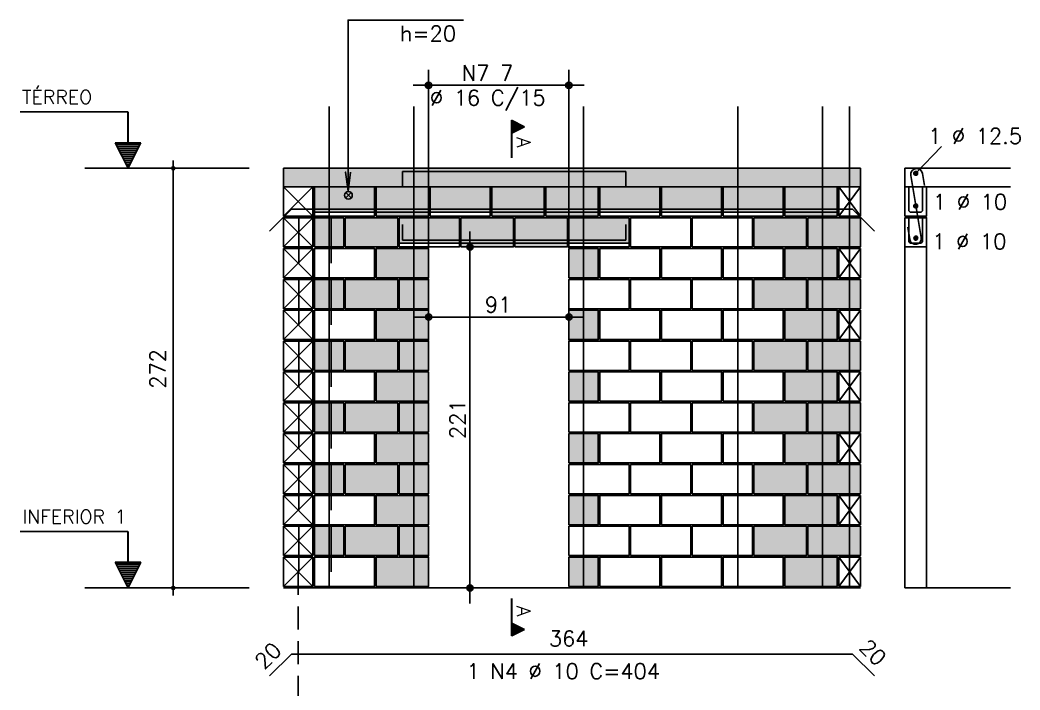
# Model space of a CAD drawing. Extents: x -3 to 120, y -1 to 61.
# Drawn here: x 62.49 to 75.46, y 24.27 to 32.95 of the extents above; entities that cross this region are included whole.
import ezdxf

# ---------------------------------------------------------------- set-up
doc = ezdxf.new("R2010")
doc.units = 0
doc.header["$MEASUREMENT"] = 0
doc.linetypes.add('ESTILO_TQS_0001', pattern=[0.45, 0.3, -0.15])
for name, color, linetype in [('PENA_01', 1, 'CONTINUOUS'), ('PENA_02', 2, 'CONTINUOUS'), ('PENA_03', 3, 'CONTINUOUS'), ('PENA_05', 5, 'CONTINUOUS'), ('PENA_09', 254, 'CONTINUOUS'), ('PENA_11', 252, 'CONTINUOUS'), ('PENA_21', 100, 'CONTINUOUS'), ('PENA_23', 50, 'CONTINUOUS')]:
    doc.layers.add(name, color=color, linetype=linetype)
doc.styles.get("Standard").update_dxf_attribs({"font": 'ROMANS.SHX'})

msp = doc.modelspace()

# ---------------------------------------------------------------- linework, layer by layer
at = {"layer": 'PENA_01', "linetype": 'Continuous'}
for p, q in [((67.791, 30.002), (67.791, 32.308)), ((69.611, 30.002), (69.611, 32.308)), ((67.591, 32.108), (69.811, 32.108)), ((74.109, 30.967), (74.442, 31.313)), ((63.333, 31.032), (65.464, 31.032)), ((66.716, 30.647), (66.787, 30.718)), ((66.716, 30.718), (66.787, 30.647)), ((66.311, 30.462), (67.091, 30.462)), ((67.111, 30.462), (67.791, 30.462)), ((67.811, 30.462), (68.591, 30.462)), ((68.611, 30.462), (69.291, 30.462)), ((69.311, 30.462), (69.991, 30.462)), ((70.011, 30.462), (70.791, 30.462)), ((70.811, 30.462), (71.591, 30.462)), ((71.611, 30.462), (72.391, 30.462)), ((72.411, 30.462), (73.091, 30.462)), ((68.327, 30.212), (68.327, 25.392)), ((67.411, 30.062), (68.191, 30.062)), ((68.211, 30.062), (68.891, 30.062)), ((68.391, 30.012), (68.527, 30.012)), ((68.911, 30.062), (69.591, 30.062)), ((69.611, 30.062), (70.391, 30.062)), ((67.791, 28.802), (67.791, 29.304)), ((69.611, 28.802), (69.611, 29.304)), ((67.591, 29.104), (69.811, 29.104)), ((63.333, 25.592), (65.464, 25.592)), ((68.4, 25.592), (68.527, 25.592))]:
    msp.add_line(p, q, dxfattribs=at)
at = {"layer": 'PENA_01', "linetype": 'ESTILO_TQS_0001'}
msp.add_line((66.101, 25.802), (66.101, 20.839), dxfattribs=at)
at = {"layer": 'PENA_01', "linetype": 'Continuous'}
msp.add_circle((66.752, 30.682), 0.05, dxfattribs=at)
at = {"layer": 'PENA_02', "linetype": 'Continuous'}
for p, q in [((66.291, 30.792), (65.911, 30.792)), ((65.911, 30.792), (65.911, 30.412)), ((66.291, 30.412), (66.291, 30.792)), ((73.391, 30.792), (73.111, 30.792)), ((73.111, 30.792), (73.111, 30.412)), ((73.391, 30.412), (73.391, 30.792)), ((65.911, 30.412), (66.291, 30.412)), ((66.291, 30.392), (65.911, 30.392)), ((65.911, 30.392), (65.911, 30.012)), ((66.291, 30.012), (66.291, 30.392)), ((73.111, 30.412), (73.391, 30.412)), ((65.911, 30.012), (66.291, 30.012)), ((66.291, 29.992), (65.911, 29.992)), ((65.911, 29.992), (65.911, 29.612)), ((66.291, 29.612), (66.291, 29.992)), ((73.391, 29.992), (73.111, 29.992)), ((73.111, 29.992), (73.111, 29.612)), ((73.391, 29.612), (73.391, 29.992)), ((65.911, 29.612), (66.291, 29.612)), ((66.291, 29.592), (65.911, 29.592)), ((65.911, 29.592), (65.911, 29.212)), ((66.291, 29.212), (66.291, 29.592)), ((73.111, 29.612), (73.391, 29.612)), ((65.911, 29.212), (66.291, 29.212)), ((66.291, 29.192), (65.911, 29.192)), ((65.911, 29.192), (65.911, 28.812)), ((66.291, 28.812), (66.291, 29.192)), ((73.391, 29.192), (73.111, 29.192)), ((73.111, 29.192), (73.111, 28.812)), ((73.391, 28.812), (73.391, 29.192)), ((65.911, 28.812), (66.291, 28.812)), ((66.291, 28.792), (65.911, 28.792)), ((65.911, 28.792), (65.911, 28.412)), ((66.291, 28.412), (66.291, 28.792)), ((73.111, 28.812), (73.391, 28.812)), ((65.911, 28.412), (66.291, 28.412)), ((66.291, 28.392), (65.911, 28.392)), ((65.911, 28.392), (65.911, 28.012)), ((66.291, 28.012), (66.291, 28.392)), ((73.391, 28.392), (73.111, 28.392)), ((73.111, 28.392), (73.111, 28.012)), ((73.391, 28.012), (73.391, 28.392)), ((65.911, 28.012), (66.291, 28.012)), ((66.291, 27.992), (65.911, 27.992)), ((65.911, 27.992), (65.911, 27.612)), ((66.291, 27.612), (66.291, 27.992)), ((73.111, 28.012), (73.391, 28.012)), ((65.911, 27.612), (66.291, 27.612)), ((66.291, 27.592), (65.911, 27.592)), ((65.911, 27.592), (65.911, 27.212)), ((66.291, 27.212), (66.291, 27.592)), ((73.391, 27.592), (73.111, 27.592)), ((73.111, 27.592), (73.111, 27.212)), ((73.391, 27.212), (73.391, 27.592)), ((65.911, 27.212), (66.291, 27.212)), ((66.291, 27.192), (65.911, 27.192)), ((65.911, 27.192), (65.911, 26.812)), ((66.291, 26.812), (66.291, 27.192)), ((73.111, 27.212), (73.391, 27.212)), ((65.911, 26.812), (66.291, 26.812)), ((66.291, 26.792), (65.911, 26.792)), ((65.911, 26.792), (65.911, 26.412)), ((66.291, 26.412), (66.291, 26.792)), ((73.391, 26.792), (73.111, 26.792)), ((73.111, 26.792), (73.111, 26.412)), ((73.391, 26.412), (73.391, 26.792)), ((65.911, 26.412), (66.291, 26.412)), ((66.291, 26.392), (65.911, 26.392)), ((65.911, 26.392), (65.911, 26.012)), ((66.291, 26.012), (66.291, 26.392)), ((73.111, 26.412), (73.391, 26.412)), ((65.911, 26.012), (66.291, 26.012)), ((66.291, 25.992), (65.911, 25.992)), ((65.911, 25.992), (65.911, 25.612)), ((66.291, 25.612), (66.291, 25.992)), ((73.391, 25.992), (73.111, 25.992)), ((73.111, 25.992), (73.111, 25.612)), ((73.391, 25.612), (73.391, 25.992)), ((65.911, 25.612), (66.291, 25.612)), ((65.911, 25.592), (73.391, 25.592)), ((73.111, 25.612), (73.391, 25.612))]:
    msp.add_line(p, q, dxfattribs=at)
for points in [[(65.911, 30.792), (65.911, 31.032), (73.391, 31.032), (73.391, 30.792), (65.911, 30.792)], [(66.311, 30.412), (67.091, 30.412), (67.091, 30.792), (66.311, 30.792), (66.311, 30.412)], [(67.111, 30.412), (67.791, 30.412), (67.791, 30.792), (67.111, 30.792), (67.111, 30.412)], [(67.811, 30.412), (68.591, 30.412), (68.591, 30.792), (67.811, 30.792), (67.811, 30.412)], [(68.611, 30.412), (69.291, 30.412), (69.291, 30.792), (68.611, 30.792), (68.611, 30.412)], [(69.311, 30.412), (69.991, 30.412), (69.991, 30.792), (69.311, 30.792), (69.311, 30.412)], [(70.011, 30.412), (70.791, 30.412), (70.791, 30.792), (70.011, 30.792), (70.011, 30.412)], [(70.811, 30.412), (71.591, 30.412), (71.591, 30.792), (70.811, 30.792), (70.811, 30.412)], [(71.611, 30.412), (72.391, 30.412), (72.391, 30.792), (71.611, 30.792), (71.611, 30.412)], [(72.411, 30.412), (73.091, 30.412), (73.091, 30.792), (72.411, 30.792), (72.411, 30.412)], [(66.311, 30.012), (66.691, 30.012), (66.691, 30.392), (66.311, 30.392), (66.311, 30.012)], [(66.711, 30.012), (67.391, 30.012), (67.391, 30.392), (66.711, 30.392), (66.711, 30.012)], [(67.411, 30.012), (68.191, 30.012), (68.191, 30.392), (67.411, 30.392), (67.411, 30.012)], [(68.211, 30.012), (68.891, 30.012), (68.891, 30.392), (68.211, 30.392), (68.211, 30.012)], [(68.911, 30.012), (69.591, 30.012), (69.591, 30.392), (68.911, 30.392), (68.911, 30.012)], [(69.611, 30.012), (70.391, 30.012), (70.391, 30.392), (69.611, 30.392), (69.611, 30.012)], [(70.411, 30.012), (71.191, 30.012), (71.191, 30.392), (70.411, 30.392), (70.411, 30.012)], [(71.211, 30.012), (71.991, 30.012), (71.991, 30.392), (71.211, 30.392), (71.211, 30.012)], [(72.011, 30.012), (72.691, 30.012), (72.691, 30.392), (72.011, 30.392), (72.011, 30.012)], [(72.711, 30.012), (73.391, 30.012), (73.391, 30.392), (72.711, 30.392), (72.711, 30.012)], [(66.311, 29.612), (67.091, 29.612), (67.091, 29.992), (66.311, 29.992), (66.311, 29.612)], [(67.111, 29.612), (67.791, 29.612), (67.791, 29.992), (67.111, 29.992), (67.111, 29.612)], [(69.611, 29.612), (69.991, 29.612), (69.991, 29.992), (69.611, 29.992), (69.611, 29.612)], [(70.011, 29.612), (70.791, 29.612), (70.791, 29.992), (70.011, 29.992), (70.011, 29.612)], [(70.811, 29.612), (71.591, 29.612), (71.591, 29.992), (70.811, 29.992), (70.811, 29.612)], [(71.611, 29.612), (72.391, 29.612), (72.391, 29.992), (71.611, 29.992), (71.611, 29.612)], [(72.411, 29.612), (73.091, 29.612), (73.091, 29.992), (72.411, 29.992), (72.411, 29.612)], [(66.311, 29.212), (66.691, 29.212), (66.691, 29.592), (66.311, 29.592), (66.311, 29.212)], [(66.711, 29.212), (67.391, 29.212), (67.391, 29.592), (66.711, 29.592), (66.711, 29.212)], [(67.411, 29.212), (67.791, 29.212), (67.791, 29.592), (67.411, 29.592), (67.411, 29.212)], [(69.611, 29.212), (70.391, 29.212), (70.391, 29.592), (69.611, 29.592), (69.611, 29.212)], [(70.411, 29.212), (71.191, 29.212), (71.191, 29.592), (70.411, 29.592), (70.411, 29.212)], [(71.211, 29.212), (71.991, 29.212), (71.991, 29.592), (71.211, 29.592), (71.211, 29.212)], [(72.011, 29.212), (72.691, 29.212), (72.691, 29.592), (72.011, 29.592), (72.011, 29.212)], [(72.711, 29.212), (73.391, 29.212), (73.391, 29.592), (72.711, 29.592), (72.711, 29.212)], [(66.311, 28.812), (67.091, 28.812), (67.091, 29.192), (66.311, 29.192), (66.311, 28.812)], [(67.111, 28.812), (67.791, 28.812), (67.791, 29.192), (67.111, 29.192), (67.111, 28.812)], [(69.611, 28.812), (69.991, 28.812), (69.991, 29.192), (69.611, 29.192), (69.611, 28.812)], [(70.011, 28.812), (70.791, 28.812), (70.791, 29.192), (70.011, 29.192), (70.011, 28.812)], [(70.811, 28.812), (71.591, 28.812), (71.591, 29.192), (70.811, 29.192), (70.811, 28.812)], [(71.611, 28.812), (72.391, 28.812), (72.391, 29.192), (71.611, 29.192), (71.611, 28.812)], [(72.411, 28.812), (73.091, 28.812), (73.091, 29.192), (72.411, 29.192), (72.411, 28.812)], [(66.311, 28.412), (66.691, 28.412), (66.691, 28.792), (66.311, 28.792), (66.311, 28.412)], [(66.711, 28.412), (67.391, 28.412), (67.391, 28.792), (66.711, 28.792), (66.711, 28.412)], [(67.411, 28.412), (67.791, 28.412), (67.791, 28.792), (67.411, 28.792), (67.411, 28.412)], [(69.611, 28.412), (70.391, 28.412), (70.391, 28.792), (69.611, 28.792), (69.611, 28.412)], [(70.411, 28.412), (71.191, 28.412), (71.191, 28.792), (70.411, 28.792), (70.411, 28.412)], [(71.211, 28.412), (71.991, 28.412), (71.991, 28.792), (71.211, 28.792), (71.211, 28.412)], [(72.011, 28.412), (72.691, 28.412), (72.691, 28.792), (72.011, 28.792), (72.011, 28.412)], [(72.711, 28.412), (73.391, 28.412), (73.391, 28.792), (72.711, 28.792), (72.711, 28.412)], [(66.311, 28.012), (67.091, 28.012), (67.091, 28.392), (66.311, 28.392), (66.311, 28.012)], [(67.111, 28.012), (67.791, 28.012), (67.791, 28.392), (67.111, 28.392), (67.111, 28.012)], [(69.611, 28.012), (69.991, 28.012), (69.991, 28.392), (69.611, 28.392), (69.611, 28.012)], [(70.011, 28.012), (70.791, 28.012), (70.791, 28.392), (70.011, 28.392), (70.011, 28.012)], [(70.811, 28.012), (71.591, 28.012), (71.591, 28.392), (70.811, 28.392), (70.811, 28.012)], [(71.611, 28.012), (72.391, 28.012), (72.391, 28.392), (71.611, 28.392), (71.611, 28.012)], [(72.411, 28.012), (73.091, 28.012), (73.091, 28.392), (72.411, 28.392), (72.411, 28.012)], [(66.311, 27.612), (66.691, 27.612), (66.691, 27.992), (66.311, 27.992), (66.311, 27.612)], [(66.711, 27.612), (67.391, 27.612), (67.391, 27.992), (66.711, 27.992), (66.711, 27.612)], [(67.411, 27.612), (67.791, 27.612), (67.791, 27.992), (67.411, 27.992), (67.411, 27.612)], [(69.611, 27.612), (70.391, 27.612), (70.391, 27.992), (69.611, 27.992), (69.611, 27.612)], [(70.411, 27.612), (71.191, 27.612), (71.191, 27.992), (70.411, 27.992), (70.411, 27.612)], [(71.211, 27.612), (71.991, 27.612), (71.991, 27.992), (71.211, 27.992), (71.211, 27.612)], [(72.011, 27.612), (72.691, 27.612), (72.691, 27.992), (72.011, 27.992), (72.011, 27.612)], [(72.711, 27.612), (73.391, 27.612), (73.391, 27.992), (72.711, 27.992), (72.711, 27.612)], [(66.311, 27.212), (67.091, 27.212), (67.091, 27.592), (66.311, 27.592), (66.311, 27.212)], [(67.111, 27.212), (67.791, 27.212), (67.791, 27.592), (67.111, 27.592), (67.111, 27.212)], [(69.611, 27.212), (69.991, 27.212), (69.991, 27.592), (69.611, 27.592), (69.611, 27.212)], [(70.011, 27.212), (70.791, 27.212), (70.791, 27.592), (70.011, 27.592), (70.011, 27.212)], [(70.811, 27.212), (71.591, 27.212), (71.591, 27.592), (70.811, 27.592), (70.811, 27.212)], [(71.611, 27.212), (72.391, 27.212), (72.391, 27.592), (71.611, 27.592), (71.611, 27.212)], [(72.411, 27.212), (73.091, 27.212), (73.091, 27.592), (72.411, 27.592), (72.411, 27.212)], [(66.311, 26.812), (66.691, 26.812), (66.691, 27.192), (66.311, 27.192), (66.311, 26.812)], [(66.711, 26.812), (67.391, 26.812), (67.391, 27.192), (66.711, 27.192), (66.711, 26.812)], [(67.411, 26.812), (67.791, 26.812), (67.791, 27.192), (67.411, 27.192), (67.411, 26.812)], [(69.611, 26.812), (70.391, 26.812), (70.391, 27.192), (69.611, 27.192), (69.611, 26.812)], [(70.411, 26.812), (71.191, 26.812), (71.191, 27.192), (70.411, 27.192), (70.411, 26.812)], [(71.211, 26.812), (71.991, 26.812), (71.991, 27.192), (71.211, 27.192), (71.211, 26.812)], [(72.011, 26.812), (72.691, 26.812), (72.691, 27.192), (72.011, 27.192), (72.011, 26.812)], [(72.711, 26.812), (73.391, 26.812), (73.391, 27.192), (72.711, 27.192), (72.711, 26.812)], [(66.311, 26.412), (67.091, 26.412), (67.091, 26.792), (66.311, 26.792), (66.311, 26.412)], [(67.111, 26.412), (67.791, 26.412), (67.791, 26.792), (67.111, 26.792), (67.111, 26.412)], [(69.611, 26.412), (69.991, 26.412), (69.991, 26.792), (69.611, 26.792), (69.611, 26.412)], [(70.011, 26.412), (70.791, 26.412), (70.791, 26.792), (70.011, 26.792), (70.011, 26.412)], [(70.811, 26.412), (71.591, 26.412), (71.591, 26.792), (70.811, 26.792), (70.811, 26.412)], [(71.611, 26.412), (72.391, 26.412), (72.391, 26.792), (71.611, 26.792), (71.611, 26.412)], [(72.411, 26.412), (73.091, 26.412), (73.091, 26.792), (72.411, 26.792), (72.411, 26.412)], [(66.311, 26.012), (66.691, 26.012), (66.691, 26.392), (66.311, 26.392), (66.311, 26.012)], [(66.711, 26.012), (67.391, 26.012), (67.391, 26.392), (66.711, 26.392), (66.711, 26.012)], [(67.411, 26.012), (67.791, 26.012), (67.791, 26.392), (67.411, 26.392), (67.411, 26.012)], [(69.611, 26.012), (70.391, 26.012), (70.391, 26.392), (69.611, 26.392), (69.611, 26.012)], [(70.411, 26.012), (71.191, 26.012), (71.191, 26.392), (70.411, 26.392), (70.411, 26.012)], [(71.211, 26.012), (71.991, 26.012), (71.991, 26.392), (71.211, 26.392), (71.211, 26.012)], [(72.011, 26.012), (72.691, 26.012), (72.691, 26.392), (72.011, 26.392), (72.011, 26.012)], [(72.711, 26.012), (73.391, 26.012), (73.391, 26.392), (72.711, 26.392), (72.711, 26.012)], [(66.311, 25.612), (67.091, 25.612), (67.091, 25.992), (66.311, 25.992), (66.311, 25.612)], [(67.111, 25.612), (67.791, 25.612), (67.791, 25.992), (67.111, 25.992), (67.111, 25.612)], [(69.611, 25.612), (69.991, 25.612), (69.991, 25.992), (69.611, 25.992), (69.611, 25.612)], [(70.011, 25.612), (70.791, 25.612), (70.791, 25.992), (70.011, 25.992), (70.011, 25.612)], [(70.811, 25.612), (71.591, 25.612), (71.591, 25.992), (70.811, 25.992), (70.811, 25.612)], [(71.611, 25.612), (72.391, 25.612), (72.391, 25.992), (71.611, 25.992), (71.611, 25.612)], [(72.411, 25.612), (73.091, 25.612), (73.091, 25.992), (72.411, 25.992), (72.411, 25.612)]]:
    msp.add_lwpolyline(points, dxfattribs=at)
for centre, radius in [((67.791, 32.108), 0.0416), ((67.791, 32.108), 0.0208), ((69.611, 32.108), 0.0416), ((69.611, 32.108), 0.0208), ((64.479, 31.032), 0.02), ((64.479, 31.032), 0.01), ((68.327, 30.012), 0.04), ((68.327, 30.012), 0.02), ((67.791, 29.104), 0.04), ((67.791, 29.104), 0.02), ((69.611, 29.104), 0.04), ((69.611, 29.104), 0.02), ((64.479, 25.592), 0.02), ((64.479, 25.592), 0.01), ((68.327, 25.592), 0.04), ((68.327, 25.592), 0.02)]:
    msp.add_circle(centre, radius, dxfattribs=at)
at = {"layer": 'PENA_03', "linetype": 'Continuous'}
for p, q in [((63.892, 31.764), (62.492, 31.764)), ((63.892, 31.364), (63.892, 31.764)), ((63.893, 31.364), (63.893, 31.765)), ((68.868, 31.167), (68.868, 31.654)), ((68.868, 31.654), (69.034, 31.571)), ((68.869, 31.653), (68.869, 31.489)), ((68.869, 31.653), (69.033, 31.571)), ((68.881, 31.647), (68.881, 31.494)), ((69.033, 31.571), (68.869, 31.489)), ((69.034, 31.571), (68.869, 31.488)), ((68.894, 31.641), (68.894, 31.5)), ((68.907, 31.635), (68.907, 31.507)), ((68.919, 31.628), (68.919, 31.513)), ((68.932, 31.622), (68.932, 31.52)), ((68.945, 31.615), (68.945, 31.526)), ((68.958, 31.609), (68.958, 31.532)), ((68.97, 31.603), (68.97, 31.539)), ((68.983, 31.596), (68.983, 31.545)), ((68.996, 31.59), (68.996, 31.552)), ((69.009, 31.583), (69.009, 31.558)), ((69.022, 31.577), (69.022, 31.564)), ((68.869, 31.488), (68.869, 31.167)), ((63.893, 31.032), (63.727, 31.364)), ((63.727, 31.364), (63.892, 31.364)), ((63.893, 31.035), (63.729, 31.363)), ((64.056, 31.363), (63.729, 31.363)), ((64.046, 31.339), (63.739, 31.339)), ((64.033, 31.313), (63.752, 31.313)), ((64.02, 31.287), (63.765, 31.287)), ((64.008, 31.262), (63.778, 31.262)), ((64.059, 31.364), (63.893, 31.032)), ((63.893, 31.364), (64.059, 31.364)), ((64.056, 31.363), (63.893, 31.035)), ((63.995, 31.236), (63.791, 31.236)), ((63.982, 31.211), (63.803, 31.211)), ((63.969, 31.185), (63.816, 31.185)), ((63.956, 31.16), (63.829, 31.16)), ((63.944, 31.134), (63.842, 31.134)), ((64.479, 25.492), (64.479, 31.132)), ((63.931, 31.109), (63.854, 31.109)), ((63.918, 31.083), (63.867, 31.083)), ((63.905, 31.058), (63.88, 31.058)), ((73.969, 31.032), (73.969, 30.412)), ((73.969, 31.032), (75.34, 31.032)), ((65.911, 30.412), (66.291, 30.792)), ((66.291, 30.412), (65.911, 30.792)), ((73.111, 30.412), (73.391, 30.792)), ((73.391, 30.412), (73.111, 30.792)), ((73.969, 30.792), (75.34, 30.792)), ((65.911, 30.012), (66.291, 30.392)), ((66.291, 30.012), (65.911, 30.392)), ((65.911, 29.612), (66.291, 29.992)), ((66.291, 29.612), (65.911, 29.992)), ((68.191, 30.012), (68.191, 30.012)), ((73.111, 29.612), (73.391, 29.992)), ((73.391, 29.612), (73.111, 29.992)), ((73.969, 30.012), (73.969, 25.592)), ((74.249, 30.012), (74.249, 25.592)), ((67.791, 29.802), (67.791, 29.802)), ((69.611, 29.802), (69.611, 29.802)), ((65.911, 29.212), (66.291, 29.592)), ((66.291, 29.212), (65.911, 29.592)), ((65.911, 28.812), (66.291, 29.192)), ((66.291, 28.812), (65.911, 29.192)), ((73.111, 28.812), (73.391, 29.192)), ((73.391, 28.812), (73.111, 29.192)), ((65.911, 28.412), (66.291, 28.792)), ((66.291, 28.412), (65.911, 28.792)), ((67.791, 28.602), (67.791, 28.602)), ((69.611, 28.602), (69.611, 28.602)), ((65.911, 28.012), (66.291, 28.392)), ((66.291, 28.012), (65.911, 28.392)), ((73.111, 28.012), (73.391, 28.392)), ((73.391, 28.012), (73.111, 28.392)), ((65.911, 27.612), (66.291, 27.992)), ((66.291, 27.612), (65.911, 27.992)), ((65.911, 27.212), (66.291, 27.592)), ((66.291, 27.212), (65.911, 27.592)), ((73.111, 27.212), (73.391, 27.592)), ((73.391, 27.212), (73.111, 27.592)), ((65.911, 26.812), (66.291, 27.192)), ((66.291, 26.812), (65.911, 27.192)), ((65.911, 26.412), (66.291, 26.792)), ((66.291, 26.412), (65.911, 26.792)), ((73.111, 26.412), (73.391, 26.792)), ((73.391, 26.412), (73.111, 26.792)), ((65.911, 26.012), (66.291, 26.392)), ((66.291, 26.012), (65.911, 26.392)), ((63.892, 26.324), (62.492, 26.324)), ((63.892, 25.924), (63.892, 26.324)), ((63.893, 25.924), (63.893, 26.325)), ((65.911, 25.612), (66.291, 25.992)), ((66.291, 25.612), (65.911, 25.992)), ((73.111, 25.612), (73.391, 25.992)), ((73.391, 25.612), (73.111, 25.992)), ((63.893, 25.592), (63.727, 25.924)), ((63.727, 25.924), (63.892, 25.924)), ((63.893, 25.595), (63.729, 25.923)), ((64.056, 25.923), (63.729, 25.923)), ((64.046, 25.899), (63.739, 25.899)), ((64.033, 25.873), (63.752, 25.873)), ((64.02, 25.847), (63.765, 25.847)), ((64.008, 25.822), (63.778, 25.822)), ((64.059, 25.924), (63.893, 25.592)), ((63.893, 25.924), (64.059, 25.924)), ((64.056, 25.923), (63.893, 25.595)), ((63.995, 25.796), (63.791, 25.796)), ((63.982, 25.771), (63.803, 25.771)), ((63.969, 25.745), (63.816, 25.745)), ((63.956, 25.72), (63.829, 25.72)), ((63.944, 25.694), (63.842, 25.694)), ((63.931, 25.669), (63.854, 25.669)), ((63.918, 25.643), (63.867, 25.643)), ((63.905, 25.618), (63.88, 25.618)), ((68.2, 25.592), (68.2, 25.592)), ((73.969, 25.592), (75.34, 25.592)), ((68.868, 25.455), (68.868, 24.969)), ((68.869, 25.134), (68.869, 25.455)), ((68.868, 24.969), (69.034, 25.052)), ((68.869, 24.97), (68.869, 25.134)), ((69.033, 25.052), (68.869, 25.134)), ((69.034, 25.052), (68.869, 25.134)), ((68.869, 24.97), (69.033, 25.052)), ((68.881, 24.975), (68.881, 25.128)), ((68.894, 24.981), (68.894, 25.122)), ((68.907, 24.988), (68.907, 25.116)), ((68.919, 24.994), (68.919, 25.109)), ((68.932, 25.001), (68.932, 25.103)), ((68.945, 25.007), (68.945, 25.096)), ((68.958, 25.013), (68.958, 25.09)), ((68.97, 25.02), (68.97, 25.084)), ((68.983, 25.026), (68.983, 25.077)), ((68.996, 25.033), (68.996, 25.071)), ((69.009, 25.039), (69.009, 25.064)), ((69.022, 25.045), (69.022, 25.058))]:
    msp.add_line(p, q, dxfattribs=at)
for points in [[(68.244, 32.954), (66.747, 32.954), (66.747, 30.735), (66.715, 30.983), (66.747, 30.735), (66.78, 30.983)], [(74.134, 30.967), (74.132, 30.977), (74.126, 30.986), (74.117, 30.991), (74.106, 30.992), (74.096, 30.989), (74.089, 30.982), (74.084, 30.972), (74.084, 30.962), (74.089, 30.952), (74.096, 30.946), (74.106, 30.942), (74.117, 30.943), (74.126, 30.949), (74.132, 30.957), (74.134, 30.967)], [(73.969, 30.412), (74.249, 30.412), (74.249, 30.792)], [(74.199, 30.792), (74.199, 30.482), (74.179, 30.462), (74.039, 30.462), (74.019, 30.482), (74.019, 30.792)], [(74.134, 30.543), (74.132, 30.553), (74.126, 30.562), (74.117, 30.567), (74.106, 30.568), (74.096, 30.565), (74.089, 30.558), (74.084, 30.548), (74.084, 30.538), (74.089, 30.528), (74.096, 30.522), (74.106, 30.518), (74.117, 30.519), (74.126, 30.525), (74.132, 30.533), (74.134, 30.543)], [(73.969, 30.012), (74.249, 30.012), (74.249, 30.392), (73.969, 30.392), (73.969, 30.012)], [(74.199, 30.392), (74.199, 30.082), (74.179, 30.062), (74.039, 30.062), (74.019, 30.082), (74.019, 30.392)], [(74.136, 30.127), (74.134, 30.137), (74.128, 30.146), (74.119, 30.151), (74.108, 30.152), (74.098, 30.149), (74.091, 30.142), (74.087, 30.132), (74.087, 30.122), (74.091, 30.112), (74.098, 30.106), (74.108, 30.102), (74.119, 30.103), (74.128, 30.109), (74.134, 30.117), (74.136, 30.127)]]:
    msp.add_lwpolyline(points, dxfattribs=at)
for centre in [(74.109, 30.967), (74.109, 30.543), (74.111, 30.127)]:
    msp.add_circle(centre, 0.025, dxfattribs=at)
for points in [[(74.134, 30.967), (74.089, 30.982), (74.084, 30.972)], [(74.134, 30.967), (74.084, 30.972), (74.084, 30.962)], [(74.134, 30.967), (74.084, 30.962), (74.089, 30.952)], [(74.134, 30.967), (74.096, 30.989), (74.085, 30.976)], [(74.134, 30.967), (74.085, 30.976), (74.085, 30.959)], [(74.134, 30.967), (74.085, 30.959), (74.096, 30.946)], [(74.134, 30.967), (74.096, 30.989), (74.089, 30.982)], [(74.134, 30.967), (74.089, 30.952), (74.096, 30.946)], [(74.134, 30.967), (74.113, 30.992), (74.096, 30.989)], [(74.134, 30.967), (74.106, 30.992), (74.096, 30.989)], [(74.134, 30.967), (74.096, 30.946), (74.113, 30.943)], [(74.134, 30.967), (74.096, 30.946), (74.106, 30.942)], [(74.134, 30.967), (74.117, 30.991), (74.106, 30.992)], [(74.134, 30.967), (74.106, 30.942), (74.117, 30.943)], [(74.134, 30.967), (74.128, 30.983), (74.113, 30.992)], [(74.134, 30.967), (74.113, 30.943), (74.128, 30.951)], [(74.134, 30.967), (74.126, 30.986), (74.117, 30.991)], [(74.134, 30.967), (74.117, 30.943), (74.126, 30.949)], [(74.134, 30.967), (74.132, 30.977), (74.126, 30.986)], [(74.134, 30.967), (74.126, 30.949), (74.132, 30.957)], [(74.134, 30.967), (74.128, 30.951), (74.134, 30.967)], [(74.134, 30.967), (74.132, 30.957), (74.134, 30.967)], [(74.134, 30.543), (74.089, 30.558), (74.084, 30.548)], [(74.134, 30.543), (74.084, 30.548), (74.084, 30.538)], [(74.134, 30.543), (74.084, 30.538), (74.089, 30.528)], [(74.134, 30.543), (74.096, 30.565), (74.085, 30.552)], [(74.134, 30.543), (74.085, 30.552), (74.085, 30.535)], [(74.134, 30.543), (74.085, 30.535), (74.096, 30.522)], [(74.134, 30.543), (74.096, 30.565), (74.089, 30.558)], [(74.134, 30.543), (74.089, 30.528), (74.096, 30.522)], [(74.134, 30.543), (74.113, 30.568), (74.096, 30.565)], [(74.134, 30.543), (74.106, 30.568), (74.096, 30.565)], [(74.134, 30.543), (74.096, 30.522), (74.113, 30.519)], [(74.134, 30.543), (74.096, 30.522), (74.106, 30.518)], [(74.134, 30.543), (74.117, 30.567), (74.106, 30.568)], [(74.134, 30.543), (74.106, 30.518), (74.117, 30.519)], [(74.134, 30.543), (74.128, 30.559), (74.113, 30.568)], [(74.134, 30.543), (74.113, 30.519), (74.128, 30.527)], [(74.134, 30.543), (74.126, 30.562), (74.117, 30.567)], [(74.134, 30.543), (74.117, 30.519), (74.126, 30.525)], [(74.134, 30.543), (74.132, 30.553), (74.126, 30.562)], [(74.134, 30.543), (74.126, 30.525), (74.132, 30.533)], [(74.134, 30.543), (74.128, 30.527), (74.134, 30.543)], [(74.134, 30.543), (74.132, 30.533), (74.134, 30.543)], [(74.136, 30.127), (74.098, 30.149), (74.087, 30.136)], [(74.136, 30.127), (74.091, 30.142), (74.087, 30.132)], [(74.136, 30.127), (74.087, 30.136), (74.087, 30.119)], [(74.136, 30.127), (74.087, 30.132), (74.087, 30.122)], [(74.136, 30.127), (74.087, 30.119), (74.098, 30.106)], [(74.136, 30.127), (74.087, 30.122), (74.091, 30.112)], [(74.136, 30.127), (74.098, 30.149), (74.091, 30.142)], [(74.136, 30.127), (74.091, 30.112), (74.098, 30.106)], [(74.136, 30.127), (74.115, 30.152), (74.098, 30.149)], [(74.136, 30.127), (74.108, 30.152), (74.098, 30.149)], [(74.136, 30.127), (74.098, 30.106), (74.115, 30.103)], [(74.136, 30.127), (74.098, 30.106), (74.108, 30.102)], [(74.136, 30.127), (74.119, 30.151), (74.108, 30.152)], [(74.136, 30.127), (74.108, 30.102), (74.119, 30.103)], [(74.136, 30.127), (74.13, 30.143), (74.115, 30.152)], [(74.136, 30.127), (74.115, 30.103), (74.13, 30.111)], [(74.136, 30.127), (74.128, 30.146), (74.119, 30.151)], [(74.136, 30.127), (74.119, 30.103), (74.128, 30.109)], [(74.136, 30.127), (74.134, 30.137), (74.128, 30.146)], [(74.136, 30.127), (74.128, 30.109), (74.134, 30.117)], [(74.136, 30.127), (74.13, 30.111), (74.136, 30.127)], [(74.136, 30.127), (74.134, 30.117), (74.136, 30.127)]]:
    msp.add_solid(points, dxfattribs=at)
at = {"layer": 'PENA_05', "linetype": 'Continuous'}
for p, q in [((67.451, 30.792), (67.451, 30.992)), ((67.451, 30.992), (70.351, 30.992)), ((70.351, 30.992), (70.351, 30.792)), ((74.046, 30.94), (74.181, 30.135)), ((74.222, 30.808), (74.196, 30.965)), ((65.728, 30.219), (66.011, 30.502)), ((66.011, 30.502), (73.291, 30.502)), ((73.291, 30.502), (73.574, 30.219)), ((66.109, 29.801), (66.109, 30.401)), ((66.109, 30.401), (66.529, 30.401)), ((66.529, 30.401), (66.529, 29.801)), ((67.451, 30.302), (67.451, 30.102)), ((70.351, 30.102), (70.351, 30.302)), ((74.031, 30.11), (74.005, 30.268)), ((67.451, 30.102), (70.351, 30.102)), ((66.109, 29.001), (66.109, 29.601)), ((66.109, 29.601), (66.529, 29.601)), ((66.529, 29.601), (66.529, 29.001)), ((66.109, 28.201), (66.109, 28.801)), ((66.109, 28.801), (66.529, 28.801)), ((66.529, 28.801), (66.529, 28.201)), ((66.109, 27.4), (66.109, 28)), ((66.109, 28), (66.529, 28)), ((66.529, 28), (66.529, 27.4)), ((66.109, 26.601), (66.109, 27.201)), ((66.109, 27.201), (66.529, 27.201)), ((66.529, 27.201), (66.529, 26.601)), ((66.109, 25.801), (66.109, 26.401)), ((66.109, 26.401), (66.529, 26.401)), ((66.529, 26.401), (66.529, 25.801)), ((65.728, 24.452), (66.011, 24.735)), ((66.011, 24.735), (73.291, 24.735)), ((73.291, 24.735), (73.574, 24.452))]:
    msp.add_line(p, q, dxfattribs=at)
for points in [[(66.501, 31.832), (66.501, 25.592)], [(67.601, 31.832), (67.601, 25.592)], [(69.801, 31.832), (69.801, 25.592)], [(71.801, 31.832), (71.801, 25.592)], [(72.901, 31.832), (72.901, 25.592)], [(73.251, 31.832), (73.251, 25.592)]]:
    msp.add_lwpolyline(points, dxfattribs=at)
for centre, start, end in [((74.121, 30.953), 9.5384, 189.5384), ((74.106, 30.122), 189.5384, 9.5384)]:
    msp.add_arc(centre, 0.076, start, end, dxfattribs=at)
at = {"layer": 'PENA_09', "linetype": 'Continuous'}
for points in [[(66.311, 30.462), (67.091, 30.462), (67.091, 30.792), (66.311, 30.792), (66.311, 30.462)], [(67.111, 30.462), (67.791, 30.462), (67.791, 30.792), (67.111, 30.792), (67.111, 30.462)], [(67.811, 30.462), (68.591, 30.462), (68.591, 30.792), (67.811, 30.792), (67.811, 30.462)], [(68.611, 30.462), (69.291, 30.462), (69.291, 30.792), (68.611, 30.792), (68.611, 30.462)], [(69.311, 30.462), (69.991, 30.462), (69.991, 30.792), (69.311, 30.792), (69.311, 30.462)], [(70.011, 30.462), (70.791, 30.462), (70.791, 30.792), (70.011, 30.792), (70.011, 30.462)], [(70.811, 30.462), (71.591, 30.462), (71.591, 30.792), (70.811, 30.792), (70.811, 30.462)], [(71.611, 30.462), (72.391, 30.462), (72.391, 30.792), (71.611, 30.792), (71.611, 30.462)], [(72.411, 30.462), (73.091, 30.462), (73.091, 30.792), (72.411, 30.792), (72.411, 30.462)], [(67.411, 30.062), (68.191, 30.062), (68.191, 30.392), (67.411, 30.392), (67.411, 30.062)], [(68.211, 30.062), (68.891, 30.062), (68.891, 30.392), (68.211, 30.392), (68.211, 30.062)], [(68.911, 30.062), (69.591, 30.062), (69.591, 30.392), (68.911, 30.392), (68.911, 30.062)], [(69.611, 30.062), (70.391, 30.062), (70.391, 30.392), (69.611, 30.392), (69.611, 30.062)]]:
    msp.add_lwpolyline(points, dxfattribs=at)
for points in [[(66.311, 30.462), (67.091, 30.462), (67.091, 30.792)], [(66.311, 30.462), (67.091, 30.792), (66.311, 30.792)], [(66.311, 30.462), (66.311, 30.792), (66.311, 30.462)], [(67.111, 30.462), (67.791, 30.462), (67.791, 30.792)], [(67.111, 30.462), (67.791, 30.792), (67.111, 30.792)], [(67.111, 30.462), (67.111, 30.792), (67.111, 30.462)], [(67.811, 30.462), (68.591, 30.462), (68.591, 30.792)], [(67.811, 30.462), (68.591, 30.792), (67.811, 30.792)], [(67.811, 30.462), (67.811, 30.792), (67.811, 30.462)], [(68.611, 30.462), (69.291, 30.462), (69.291, 30.792)], [(68.611, 30.462), (69.291, 30.792), (68.611, 30.792)], [(68.611, 30.462), (68.611, 30.792), (68.611, 30.462)], [(69.311, 30.462), (69.991, 30.462), (69.991, 30.792)], [(69.311, 30.462), (69.991, 30.792), (69.311, 30.792)], [(69.311, 30.462), (69.311, 30.792), (69.311, 30.462)], [(70.011, 30.462), (70.791, 30.462), (70.791, 30.792)], [(70.011, 30.462), (70.791, 30.792), (70.011, 30.792)], [(70.011, 30.462), (70.011, 30.792), (70.011, 30.462)], [(70.811, 30.462), (71.591, 30.462), (71.591, 30.792)], [(70.811, 30.462), (71.591, 30.792), (70.811, 30.792)], [(70.811, 30.462), (70.811, 30.792), (70.811, 30.462)], [(71.611, 30.462), (72.391, 30.462), (72.391, 30.792)], [(71.611, 30.462), (72.391, 30.792), (71.611, 30.792)], [(71.611, 30.462), (71.611, 30.792), (71.611, 30.462)], [(72.411, 30.462), (73.091, 30.462), (73.091, 30.792)], [(72.411, 30.462), (73.091, 30.792), (72.411, 30.792)], [(72.411, 30.462), (72.411, 30.792), (72.411, 30.462)], [(67.411, 30.062), (68.191, 30.062), (68.191, 30.392)], [(67.411, 30.062), (68.191, 30.392), (67.411, 30.392)], [(67.411, 30.062), (67.411, 30.392), (67.411, 30.062)], [(68.211, 30.062), (68.891, 30.062), (68.891, 30.392)], [(68.211, 30.062), (68.891, 30.392), (68.211, 30.392)], [(68.211, 30.062), (68.211, 30.392), (68.211, 30.062)], [(68.911, 30.062), (69.591, 30.062), (69.591, 30.392)], [(68.911, 30.062), (69.591, 30.392), (68.911, 30.392)], [(68.911, 30.062), (68.911, 30.392), (68.911, 30.062)], [(69.611, 30.062), (70.391, 30.062), (70.391, 30.392)], [(69.611, 30.062), (70.391, 30.392), (69.611, 30.392)], [(69.611, 30.062), (69.611, 30.392), (69.611, 30.062)]]:
    msp.add_solid(points, dxfattribs=at)
at = {"layer": 'PENA_11', "linetype": 'Continuous'}
for points in [[(65.911, 30.792), (65.911, 31.032), (73.391, 31.032)], [(65.911, 30.792), (73.391, 31.032), (73.391, 30.792)], [(65.911, 30.792), (73.391, 30.792), (65.911, 30.792)]]:
    msp.add_solid(points, dxfattribs=at)
at = {"layer": 'PENA_21', "linetype": 'Continuous'}
for points in [[(66.711, 30.012), (67.391, 30.012), (67.391, 30.392), (66.711, 30.392), (66.711, 30.012)], [(67.111, 30.412), (67.791, 30.412), (67.791, 30.462), (67.111, 30.462), (67.111, 30.412)], [(68.611, 30.412), (69.291, 30.412), (69.291, 30.462), (68.611, 30.462), (68.611, 30.412)], [(69.311, 30.412), (69.991, 30.412), (69.991, 30.462), (69.311, 30.462), (69.311, 30.412)], [(72.011, 30.012), (72.691, 30.012), (72.691, 30.392), (72.011, 30.392), (72.011, 30.012)], [(72.411, 30.412), (73.091, 30.412), (73.091, 30.462), (72.411, 30.462), (72.411, 30.412)], [(72.711, 30.012), (73.391, 30.012), (73.391, 30.392), (72.711, 30.392), (72.711, 30.012)], [(67.111, 29.612), (67.791, 29.612), (67.791, 29.992), (67.111, 29.992), (67.111, 29.612)], [(68.211, 30.012), (68.891, 30.012), (68.891, 30.062), (68.211, 30.062), (68.211, 30.012)], [(68.911, 30.012), (69.591, 30.012), (69.591, 30.062), (68.911, 30.062), (68.911, 30.012)], [(72.411, 29.612), (73.091, 29.612), (73.091, 29.992), (72.411, 29.992), (72.411, 29.612)], [(66.711, 29.212), (67.391, 29.212), (67.391, 29.592), (66.711, 29.592), (66.711, 29.212)], [(72.011, 29.212), (72.691, 29.212), (72.691, 29.592), (72.011, 29.592), (72.011, 29.212)], [(72.711, 29.212), (73.391, 29.212), (73.391, 29.592), (72.711, 29.592), (72.711, 29.212)], [(67.111, 28.812), (67.791, 28.812), (67.791, 29.192), (67.111, 29.192), (67.111, 28.812)], [(72.411, 28.812), (73.091, 28.812), (73.091, 29.192), (72.411, 29.192), (72.411, 28.812)], [(66.711, 28.412), (67.391, 28.412), (67.391, 28.792), (66.711, 28.792), (66.711, 28.412)], [(72.011, 28.412), (72.691, 28.412), (72.691, 28.792), (72.011, 28.792), (72.011, 28.412)], [(72.711, 28.412), (73.391, 28.412), (73.391, 28.792), (72.711, 28.792), (72.711, 28.412)], [(67.111, 28.012), (67.791, 28.012), (67.791, 28.392), (67.111, 28.392), (67.111, 28.012)], [(72.411, 28.012), (73.091, 28.012), (73.091, 28.392), (72.411, 28.392), (72.411, 28.012)], [(66.711, 27.612), (67.391, 27.612), (67.391, 27.992), (66.711, 27.992), (66.711, 27.612)], [(72.011, 27.612), (72.691, 27.612), (72.691, 27.992), (72.011, 27.992), (72.011, 27.612)], [(72.711, 27.612), (73.391, 27.612), (73.391, 27.992), (72.711, 27.992), (72.711, 27.612)], [(67.111, 27.212), (67.791, 27.212), (67.791, 27.592), (67.111, 27.592), (67.111, 27.212)], [(72.411, 27.212), (73.091, 27.212), (73.091, 27.592), (72.411, 27.592), (72.411, 27.212)], [(66.711, 26.812), (67.391, 26.812), (67.391, 27.192), (66.711, 27.192), (66.711, 26.812)], [(72.011, 26.812), (72.691, 26.812), (72.691, 27.192), (72.011, 27.192), (72.011, 26.812)], [(72.711, 26.812), (73.391, 26.812), (73.391, 27.192), (72.711, 27.192), (72.711, 26.812)], [(67.111, 26.412), (67.791, 26.412), (67.791, 26.792), (67.111, 26.792), (67.111, 26.412)], [(72.411, 26.412), (73.091, 26.412), (73.091, 26.792), (72.411, 26.792), (72.411, 26.412)], [(66.711, 26.012), (67.391, 26.012), (67.391, 26.392), (66.711, 26.392), (66.711, 26.012)], [(72.011, 26.012), (72.691, 26.012), (72.691, 26.392), (72.011, 26.392), (72.011, 26.012)], [(72.711, 26.012), (73.391, 26.012), (73.391, 26.392), (72.711, 26.392), (72.711, 26.012)], [(67.111, 25.612), (67.791, 25.612), (67.791, 25.992), (67.111, 25.992), (67.111, 25.612)], [(72.411, 25.612), (73.091, 25.612), (73.091, 25.992), (72.411, 25.992), (72.411, 25.612)]]:
    msp.add_lwpolyline(points, dxfattribs=at)
for points in [[(66.711, 30.012), (67.391, 30.012), (67.391, 30.392)], [(66.711, 30.012), (67.391, 30.392), (66.711, 30.392)], [(66.711, 30.012), (66.711, 30.392), (66.711, 30.012)], [(67.111, 30.412), (67.791, 30.412), (67.791, 30.462)], [(67.111, 30.412), (67.791, 30.462), (67.111, 30.462)], [(67.111, 30.412), (67.111, 30.462), (67.111, 30.412)], [(68.611, 30.412), (69.291, 30.412), (69.291, 30.462)], [(68.611, 30.412), (69.291, 30.462), (68.611, 30.462)], [(68.611, 30.412), (68.611, 30.462), (68.611, 30.412)], [(69.311, 30.412), (69.991, 30.412), (69.991, 30.462)], [(69.311, 30.412), (69.991, 30.462), (69.311, 30.462)], [(69.311, 30.412), (69.311, 30.462), (69.311, 30.412)], [(72.011, 30.012), (72.691, 30.012), (72.691, 30.392)], [(72.011, 30.012), (72.691, 30.392), (72.011, 30.392)], [(72.011, 30.012), (72.011, 30.392), (72.011, 30.012)], [(72.411, 30.412), (73.091, 30.412), (73.091, 30.462)], [(72.411, 30.412), (73.091, 30.462), (72.411, 30.462)], [(72.411, 30.412), (72.411, 30.462), (72.411, 30.412)], [(72.711, 30.012), (73.391, 30.012), (73.391, 30.392)], [(72.711, 30.012), (73.391, 30.392), (72.711, 30.392)], [(72.711, 30.012), (72.711, 30.392), (72.711, 30.012)], [(67.111, 29.612), (67.791, 29.612), (67.791, 29.992)], [(67.111, 29.612), (67.791, 29.992), (67.111, 29.992)], [(67.111, 29.612), (67.111, 29.992), (67.111, 29.612)], [(68.211, 30.012), (68.891, 30.012), (68.891, 30.062)], [(68.211, 30.012), (68.891, 30.062), (68.211, 30.062)], [(68.211, 30.012), (68.211, 30.062), (68.211, 30.012)], [(68.911, 30.012), (69.591, 30.012), (69.591, 30.062)], [(68.911, 30.012), (69.591, 30.062), (68.911, 30.062)], [(68.911, 30.012), (68.911, 30.062), (68.911, 30.012)], [(72.411, 29.612), (73.091, 29.612), (73.091, 29.992)], [(72.411, 29.612), (73.091, 29.992), (72.411, 29.992)], [(72.411, 29.612), (72.411, 29.992), (72.411, 29.612)], [(66.711, 29.212), (67.391, 29.212), (67.391, 29.592)], [(66.711, 29.212), (67.391, 29.592), (66.711, 29.592)], [(66.711, 29.212), (66.711, 29.592), (66.711, 29.212)], [(72.011, 29.212), (72.691, 29.212), (72.691, 29.592)], [(72.011, 29.212), (72.691, 29.592), (72.011, 29.592)], [(72.011, 29.212), (72.011, 29.592), (72.011, 29.212)], [(72.711, 29.212), (73.391, 29.212), (73.391, 29.592)], [(72.711, 29.212), (73.391, 29.592), (72.711, 29.592)], [(72.711, 29.212), (72.711, 29.592), (72.711, 29.212)], [(67.111, 28.812), (67.791, 28.812), (67.791, 29.192)], [(67.111, 28.812), (67.791, 29.192), (67.111, 29.192)], [(67.111, 28.812), (67.111, 29.192), (67.111, 28.812)], [(72.411, 28.812), (73.091, 28.812), (73.091, 29.192)], [(72.411, 28.812), (73.091, 29.192), (72.411, 29.192)], [(72.411, 28.812), (72.411, 29.192), (72.411, 28.812)], [(66.711, 28.412), (67.391, 28.412), (67.391, 28.792)], [(66.711, 28.412), (67.391, 28.792), (66.711, 28.792)], [(66.711, 28.412), (66.711, 28.792), (66.711, 28.412)], [(72.011, 28.412), (72.691, 28.412), (72.691, 28.792)], [(72.011, 28.412), (72.691, 28.792), (72.011, 28.792)], [(72.011, 28.412), (72.011, 28.792), (72.011, 28.412)], [(72.711, 28.412), (73.391, 28.412), (73.391, 28.792)], [(72.711, 28.412), (73.391, 28.792), (72.711, 28.792)], [(72.711, 28.412), (72.711, 28.792), (72.711, 28.412)], [(67.111, 28.012), (67.791, 28.012), (67.791, 28.392)], [(67.111, 28.012), (67.791, 28.392), (67.111, 28.392)], [(67.111, 28.012), (67.111, 28.392), (67.111, 28.012)], [(72.411, 28.012), (73.091, 28.012), (73.091, 28.392)], [(72.411, 28.012), (73.091, 28.392), (72.411, 28.392)], [(72.411, 28.012), (72.411, 28.392), (72.411, 28.012)], [(66.711, 27.612), (67.391, 27.612), (67.391, 27.992)], [(66.711, 27.612), (67.391, 27.992), (66.711, 27.992)], [(66.711, 27.612), (66.711, 27.992), (66.711, 27.612)], [(72.011, 27.612), (72.691, 27.612), (72.691, 27.992)], [(72.011, 27.612), (72.691, 27.992), (72.011, 27.992)], [(72.011, 27.612), (72.011, 27.992), (72.011, 27.612)], [(72.711, 27.612), (73.391, 27.612), (73.391, 27.992)], [(72.711, 27.612), (73.391, 27.992), (72.711, 27.992)], [(72.711, 27.612), (72.711, 27.992), (72.711, 27.612)], [(67.111, 27.212), (67.791, 27.212), (67.791, 27.592)], [(67.111, 27.212), (67.791, 27.592), (67.111, 27.592)], [(67.111, 27.212), (67.111, 27.592), (67.111, 27.212)], [(72.411, 27.212), (73.091, 27.212), (73.091, 27.592)], [(72.411, 27.212), (73.091, 27.592), (72.411, 27.592)], [(72.411, 27.212), (72.411, 27.592), (72.411, 27.212)], [(66.711, 26.812), (67.391, 26.812), (67.391, 27.192)], [(66.711, 26.812), (67.391, 27.192), (66.711, 27.192)], [(66.711, 26.812), (66.711, 27.192), (66.711, 26.812)], [(72.011, 26.812), (72.691, 26.812), (72.691, 27.192)], [(72.011, 26.812), (72.691, 27.192), (72.011, 27.192)], [(72.011, 26.812), (72.011, 27.192), (72.011, 26.812)], [(72.711, 26.812), (73.391, 26.812), (73.391, 27.192)], [(72.711, 26.812), (73.391, 27.192), (72.711, 27.192)], [(72.711, 26.812), (72.711, 27.192), (72.711, 26.812)], [(67.111, 26.412), (67.791, 26.412), (67.791, 26.792)], [(67.111, 26.412), (67.791, 26.792), (67.111, 26.792)], [(67.111, 26.412), (67.111, 26.792), (67.111, 26.412)], [(72.411, 26.412), (73.091, 26.412), (73.091, 26.792)], [(72.411, 26.412), (73.091, 26.792), (72.411, 26.792)], [(72.411, 26.412), (72.411, 26.792), (72.411, 26.412)], [(66.711, 26.012), (67.391, 26.012), (67.391, 26.392)], [(66.711, 26.012), (67.391, 26.392), (66.711, 26.392)], [(66.711, 26.012), (66.711, 26.392), (66.711, 26.012)], [(72.011, 26.012), (72.691, 26.012), (72.691, 26.392)], [(72.011, 26.012), (72.691, 26.392), (72.011, 26.392)], [(72.011, 26.012), (72.011, 26.392), (72.011, 26.012)], [(72.711, 26.012), (73.391, 26.012), (73.391, 26.392)], [(72.711, 26.012), (73.391, 26.392), (72.711, 26.392)], [(72.711, 26.012), (72.711, 26.392), (72.711, 26.012)], [(67.111, 25.612), (67.791, 25.612), (67.791, 25.992)], [(67.111, 25.612), (67.791, 25.992), (67.111, 25.992)], [(67.111, 25.612), (67.111, 25.992), (67.111, 25.612)], [(72.411, 25.612), (73.091, 25.612), (73.091, 25.992)], [(72.411, 25.612), (73.091, 25.992), (72.411, 25.992)], [(72.411, 25.612), (72.411, 25.992), (72.411, 25.612)]]:
    msp.add_solid(points, dxfattribs=at)
at = {"layer": 'PENA_23', "linetype": 'Continuous'}
for points in [[(66.311, 30.012), (66.691, 30.012), (66.691, 30.392), (66.311, 30.392), (66.311, 30.012)], [(69.611, 29.612), (69.991, 29.612), (69.991, 29.992), (69.611, 29.992), (69.611, 29.612)], [(66.311, 29.212), (66.691, 29.212), (66.691, 29.592), (66.311, 29.592), (66.311, 29.212)], [(67.411, 29.212), (67.791, 29.212), (67.791, 29.592), (67.411, 29.592), (67.411, 29.212)], [(69.611, 28.812), (69.991, 28.812), (69.991, 29.192), (69.611, 29.192), (69.611, 28.812)], [(66.311, 28.412), (66.691, 28.412), (66.691, 28.792), (66.311, 28.792), (66.311, 28.412)], [(67.411, 28.412), (67.791, 28.412), (67.791, 28.792), (67.411, 28.792), (67.411, 28.412)], [(69.611, 28.012), (69.991, 28.012), (69.991, 28.392), (69.611, 28.392), (69.611, 28.012)], [(66.311, 27.612), (66.691, 27.612), (66.691, 27.992), (66.311, 27.992), (66.311, 27.612)], [(67.411, 27.612), (67.791, 27.612), (67.791, 27.992), (67.411, 27.992), (67.411, 27.612)], [(69.611, 27.212), (69.991, 27.212), (69.991, 27.592), (69.611, 27.592), (69.611, 27.212)], [(66.311, 26.812), (66.691, 26.812), (66.691, 27.192), (66.311, 27.192), (66.311, 26.812)], [(67.411, 26.812), (67.791, 26.812), (67.791, 27.192), (67.411, 27.192), (67.411, 26.812)], [(69.611, 26.412), (69.991, 26.412), (69.991, 26.792), (69.611, 26.792), (69.611, 26.412)], [(66.311, 26.012), (66.691, 26.012), (66.691, 26.392), (66.311, 26.392), (66.311, 26.012)], [(67.411, 26.012), (67.791, 26.012), (67.791, 26.392), (67.411, 26.392), (67.411, 26.012)], [(69.611, 25.612), (69.991, 25.612), (69.991, 25.992), (69.611, 25.992), (69.611, 25.612)]]:
    msp.add_lwpolyline(points, dxfattribs=at)
for points in [[(66.311, 30.012), (66.691, 30.012), (66.691, 30.392)], [(66.311, 30.012), (66.691, 30.392), (66.311, 30.392)], [(66.311, 30.012), (66.311, 30.392), (66.311, 30.012)], [(69.611, 29.612), (69.991, 29.612), (69.991, 29.992)], [(69.611, 29.612), (69.991, 29.992), (69.611, 29.992)], [(69.611, 29.612), (69.611, 29.992), (69.611, 29.612)], [(66.311, 29.212), (66.691, 29.212), (66.691, 29.592)], [(66.311, 29.212), (66.691, 29.592), (66.311, 29.592)], [(66.311, 29.212), (66.311, 29.592), (66.311, 29.212)], [(67.411, 29.212), (67.791, 29.212), (67.791, 29.592)], [(67.411, 29.212), (67.791, 29.592), (67.411, 29.592)], [(67.411, 29.212), (67.411, 29.592), (67.411, 29.212)], [(69.611, 28.812), (69.991, 28.812), (69.991, 29.192)], [(69.611, 28.812), (69.991, 29.192), (69.611, 29.192)], [(69.611, 28.812), (69.611, 29.192), (69.611, 28.812)], [(66.311, 28.412), (66.691, 28.412), (66.691, 28.792)], [(66.311, 28.412), (66.691, 28.792), (66.311, 28.792)], [(66.311, 28.412), (66.311, 28.792), (66.311, 28.412)], [(67.411, 28.412), (67.791, 28.412), (67.791, 28.792)], [(67.411, 28.412), (67.791, 28.792), (67.411, 28.792)], [(67.411, 28.412), (67.411, 28.792), (67.411, 28.412)], [(69.611, 28.012), (69.991, 28.012), (69.991, 28.392)], [(69.611, 28.012), (69.991, 28.392), (69.611, 28.392)], [(69.611, 28.012), (69.611, 28.392), (69.611, 28.012)], [(66.311, 27.612), (66.691, 27.612), (66.691, 27.992)], [(66.311, 27.612), (66.691, 27.992), (66.311, 27.992)], [(66.311, 27.612), (66.311, 27.992), (66.311, 27.612)], [(67.411, 27.612), (67.791, 27.612), (67.791, 27.992)], [(67.411, 27.612), (67.791, 27.992), (67.411, 27.992)], [(67.411, 27.612), (67.411, 27.992), (67.411, 27.612)], [(69.611, 27.212), (69.991, 27.212), (69.991, 27.592)], [(69.611, 27.212), (69.991, 27.592), (69.611, 27.592)], [(69.611, 27.212), (69.611, 27.592), (69.611, 27.212)], [(66.311, 26.812), (66.691, 26.812), (66.691, 27.192)], [(66.311, 26.812), (66.691, 27.192), (66.311, 27.192)], [(66.311, 26.812), (66.311, 27.192), (66.311, 26.812)], [(67.411, 26.812), (67.791, 26.812), (67.791, 27.192)], [(67.411, 26.812), (67.791, 27.192), (67.411, 27.192)], [(67.411, 26.812), (67.411, 27.192), (67.411, 26.812)], [(69.611, 26.412), (69.991, 26.412), (69.991, 26.792)], [(69.611, 26.412), (69.991, 26.792), (69.611, 26.792)], [(69.611, 26.412), (69.611, 26.792), (69.611, 26.412)], [(66.311, 26.012), (66.691, 26.012), (66.691, 26.392)], [(66.311, 26.012), (66.691, 26.392), (66.311, 26.392)], [(66.311, 26.012), (66.311, 26.392), (66.311, 26.012)], [(67.411, 26.012), (67.791, 26.012), (67.791, 26.392)], [(67.411, 26.012), (67.791, 26.392), (67.411, 26.392)], [(67.411, 26.012), (67.411, 26.392), (67.411, 26.012)], [(69.611, 25.612), (69.991, 25.612), (69.991, 25.992)], [(69.611, 25.612), (69.991, 25.992), (69.611, 25.992)], [(69.611, 25.612), (69.611, 25.992), (69.611, 25.612)]]:
    msp.add_solid(points, dxfattribs=at)

# ---------------------------------------------------------------- texts
at = {"layer": 'PENA_03', "linetype": 'Continuous'}
for s, height, p in [('h=20', 0.2, (67.418, 32.678)), ('N7 7', 0.2, (68.221, 32.168)), ('TÉRREO', 0.18, (62.518, 31.866)), ('%%c 16 C/15', 0.2, (67.809, 31.847)), ('1 %%c 12.5', 0.2, (74.27, 31.351)), ('1 %%c 10', 0.2, (74.333, 30.496)), ('1 %%c 10', 0.2, (74.324, 29.984)), ('91', 0.2, (68.521, 29.164)), ('INFERIOR 1', 0.18, (62.522, 26.426)), ('364', 0.2, (69.351, 24.835)), ('1 N4 %%c 10 C=404', 0.2, (68.282, 24.412))]:
    msp.add_text(s, height=height, dxfattribs=at).set_placement(p)
for s, height, rotation, p in [('A', 0.18, 270, (68.935, 31.435)), ('272', 0.2, 90, (64.377, 28.174)), ('221', 0.2, 90, (68.267, 27.522)), ('A', 0.18, 270, (68.935, 25.359)), ('20', 0.2, 315, (73.362, 24.806)), ('20', 0.2, 45, (65.658, 24.523))]:
    msp.add_text(s, height=height, rotation=rotation, dxfattribs=at).set_placement(p)

doc.saveas('drawing.dxf')
